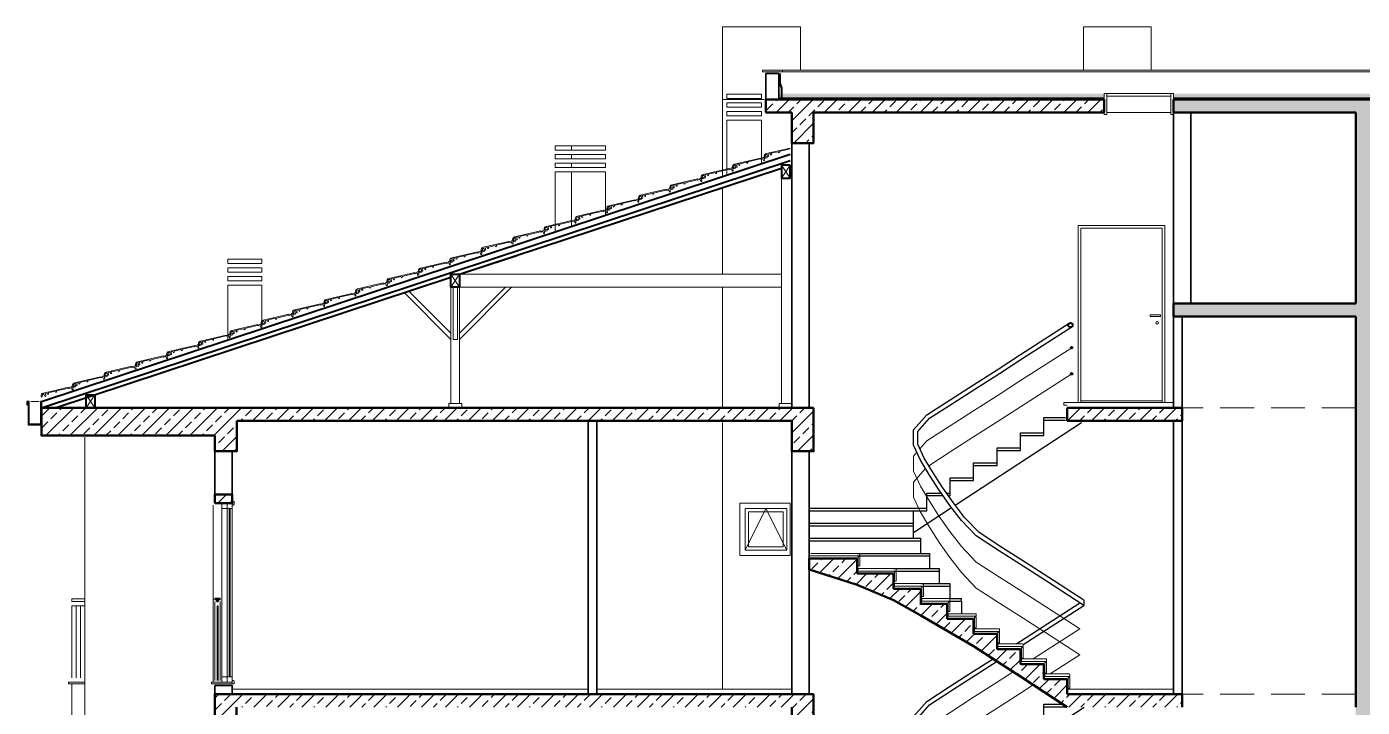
# Model space of a CAD drawing. Header units: millimetres. Extents: x 1852829 to 1882754, y -270850 to -231658.
# Drawn here: x 1858400 to 1858900, y -233106 to -232851 of the extents above; entities that cross this region are included whole.
import ezdxf

# ---------------------------------------------------------------- set-up
doc = ezdxf.new("R2010")
doc.units = ezdxf.units.MM
doc.linetypes.add('izdüşüm ön', pattern=[9.525, 6.35, -3.175])
doc.linetypes.add('su yalıtım', pattern=[30, 12, -18])
for name, color, linetype, lineweight in [('a_ba', 6, 'Continuous', 50), ('a_doğrama', 251, 'Continuous', 20), ('a_duvar', 251, 'Continuous', 35), ('a_görünüş', 32, 'Continuous', 25), ('a_görünüş_ince', 8, 'Continuous', 20), ('a_görünüş_kalın', 20, 'Continuous', 40), ('a_hatch_ba', 252, 'Continuous', 13), ('a_hatch_misc', 251, 'Continuous', 15), ('a_izdüşüm_ön', 6, 'izdüşüm ön', 9), ('a_kaplama', 40, 'Continuous', 15), ('a_not_misc', 144, 'Continuous', 5), ('a_yalıtım_su', 7, 'su yalıtım', 13)]:
    doc.layers.add(name, color=color, linetype=linetype, lineweight=lineweight)
pattern_1 = [(45, (2412.01, 15586.4466), (-4.49012806, 4.49012806), []), (45, (2416.5003, 15586.4466), (-4.49012806, 4.49012806), [3.175, -1.5875])]

# ---------------------------------------------------------------- blocks, each defined once
blk = doc.blocks.new('kesit_2_c_blok')
at = {"layer": 'a_ba'}
for p, q in [((-1390, 0), (-2080, 0)), ((-965, 0), (-1097.5, 0))]:
    blk.add_line(p, q, dxfattribs=at)
for points in [[(-765, -15), (-765, 315)], [(-2055, -15), (-2055, -50), (-2080, -50), (-2080, 0)], [(-1390, 0), (-1390, -50), (-1415, -50), (-1415, -15)], [(-965, -15), (-965, 0)]]:
    blk.add_lwpolyline(points, dxfattribs=at)
blk.add_lwpolyline([(-2080, 220), (-2060, 220), (-2060, 230), (-2080, 230)], close=True, dxfattribs=at)
at = {"layer": 'a_doğrama'}
for points in [[(-2066, 214), (-2072, 214), (-2072, 220), (-2066, 220)], [(-2060, 214), (-2066, 214), (-2066, 220), (-2060, 220)], [(-2059, 218), (-2060, 218), (-2060, 222), (-2058, 222), (-2058, 219)], [(-1475, 160), (-1417, 160), (-1417, 220), (-1475, 220)], [(-1469, 166), (-1421, 166), (-1421, 214), (-1469, 214)], [(-1465, 170), (-1425, 170), (-1425, 210), (-1465, 210)], [(-2066, 14), (-2072, 14), (-2072, 20), (-2066, 20)], [(-2060, 14), (-2066, 14), (-2066, 20), (-2060, 20)], [(-2059, 16), (-2060, 16), (-2060, 12), (-2058, 12), (-2058, 15)]]:
    blk.add_lwpolyline(points, close=True, dxfattribs=at)
for points in [[(-2063.5, 214), (-2063.5, 20)], [(-2062.5, 214), (-2062.5, 20)], [(-2077.5, 102), (-2077.5, 16)], [(-2077.5, 102), (-2076.5, 102)], [(-2076.5, 102), (-2076.5, 16)]]:
    blk.add_lwpolyline(points, dxfattribs=at)
at = {"layer": 'a_duvar'}
blk.add_line((-2060, 10), (-2080, 10), dxfattribs=at)
for points in [[(-1650, 0), (-1650, 315)], [(-1640, 0), (-1640, 315)], [(-975, 0), (-975, 315)], [(-965, 0), (-965, 315)], [(-2080, 230), (-2080, 280)], [(-2060, 230), (-2060, 280)], [(-1415, 0), (-1415, 280)], [(-1395, 0), (-1395, 280)], [(-2080, 10), (-2080, 0)], [(-2060, 10), (-2060, 0)]]:
    blk.add_lwpolyline(points, dxfattribs=at)
at = {"layer": 'a_görünüş_ince'}
for p, q in [((-2230, 110), (-2245, 110)), ((-2230, 107), (-2245, 107)), ((-2230, 12), (-2249, 12)), ((-2230, 14), (-2248.5, 14))]:
    blk.add_line(p, q, dxfattribs=at)
for points in [[(-1495, 6), (-1495, 313)], [(-2230, -50), (-2230, 296)], [(-2082, 218), (-2082, 14)], [(-2072, 214), (-2072, 20)], [(-2066, 214), (-2066, 20)], [(-2060, 214), (-2060, 20)], [(-2245, 107), (-2245, 110)], [(-2245, 19), (-2245, 102)], [(-2245, 102), (-2230, 102)], [(-2240, 19), (-2240, 102)], [(-2235, 19), (-2235, 102)], [(-2080, 16), (-2080, 107)], [(-2074, 16), (-2074, 107)], [(-2248.5, 14), (-2249, 13.5)], [(-2249, 12), (-2249, 13.5)], [(-2245, -32), (-2245, 12)]]:
    blk.add_lwpolyline(points, dxfattribs=at)
at = {"layer": 'a_görünüş_kalın'}
for p, q in [((-2074, 110), (-2080, 110)), ((-2077.5, 109), (-2080, 109)), ((-2074, 109), (-2076.5, 109))]:
    blk.add_line(p, q, dxfattribs=at)
for points in [[(-2080, 109), (-2080, 110)], [(-2076.5, 107), (-2077.5, 107), (-2077.5, 109)], [(-2076.5, 107), (-2076.5, 109)], [(-2074, 109), (-2074, 110)]]:
    blk.add_lwpolyline(points, dxfattribs=at)
at = {"layer": 'a_kaplama'}
for p, q in [((-2060, 12), (-2084, 12)), ((-2060, 14), (-2083.5, 14))]:
    blk.add_line(p, q, dxfattribs=at)
for points in [[(-2083.5, 14), (-2084, 13.5)], [(-2084, 12), (-2084, 13.5)], [(-2060, 12), (-2060, 14)]]:
    blk.add_lwpolyline(points, dxfattribs=at)
at = {"layer": 'a_not_misc'}
blk.add_lwpolyline([(-1421, 166), (-1445, 214), (-1469, 166)], dxfattribs=at)

msp = doc.modelspace()

# ---------------------------------------------------------------- hatches: boundary and pattern name
at = {"layer": 'a_hatch_ba'}
h = msp.add_hatch(dxfattribs=at)
h.set_pattern_fill('ANSI33', color=256)
h.set_pattern_definition(pattern_1)
h.paths.add_polyline_path([(1859146.21, -233358.16), (1859146.21, -233315.91), (1858905.71, -233315.91), (1858905.71, -233213.53), (1859138.09, -233213.53), (1859138.09, -233224.91), (1859146.21, -233224.91), (1859146.21, -233208.66), (1858905.71, -233208.66), (1858905.71, -233106.28), (1859138.09, -233106.28), (1859138.09, -233117.66), (1859146.21, -233117.66), (1859146.21, -233101.41), (1858905.71, -233101.41), (1858905.71, -232999.03), (1859138.09, -232999.03), (1859138.09, -233010.41), (1859146.21, -233010.41), (1859146.21, -233004.56), (1859211.21, -233004.56), (1859211.21, -232994.16), (1859146.21, -232994.16), (1858905.71, -232994.16), (1858905.71, -232883.66), (1858915.46, -232883.66), (1858915.46, -232878.78), (1858829.34, -232878.78), (1858829.34, -232883.66), (1858897.59, -232883.66), (1858897.59, -232955.16), (1858829.34, -232955.16), (1858829.34, -232960.03), (1858897.59, -232960.03), (1858897.59, -232999.03), (1858897.59, -233106.28), (1858897.59, -233213.53), (1858897.59, -233315.91), (1858897.59, -233364.66), (1858832.59, -233364.66), (1858832.59, -233315.91), (1858826.09, -233315.91), (1858789.52, -233315.91), (1858789.52, -233310.26), (1858780.75, -233310.26), (1858780.75, -233304.62), (1858771.97, -233304.62), (1858771.97, -233298.98), (1858763.2, -233298.98), (1858763.2, -233293.33), (1858754.42, -233293.33), (1858754.42, -233287.69), (1858744.57, -233287.69), (1858744.57, -233282.04), (1858734.63, -233282.04), (1858734.63, -233276.4), (1858724.45, -233276.4), (1858724.45, -233270.75), (1858710.82, -233270.75), (1858710.82, -233265.11), (1858692.84, -233265.11), (1858692.84, -233269.21), (1858710.82, -233274.94), (1858724.45, -233280.67), (1858734.63, -233286.4), (1858744.57, -233292.13), (1858754.42, -233297.86), (1858763.2, -233303.59), (1858771.97, -233309.32), (1858789.52, -233320.78), (1858826.09, -233320.78), (1858826.09, -233341.91), (1858694.46, -233341.91), (1858694.46, -233315.91), (1858470.21, -233315.91), (1858470.21, -233358.16), (1858822.84, -233358.16), (1858822.84, -233374.41), (1858908.96, -233374.41), (1858908.96, -233358.16)])
h.paths.add_polyline_path([(1858905.71, -233341.91), (1858905.71, -233320.78), (1859138.09, -233320.78), (1859138.09, -233341.91)], flags=16)
h.paths.add_polyline_path([(1858686.34, -233341.91), (1858478.34, -233341.91), (1858478.34, -233320.78), (1858686.34, -233320.78)], flags=16)
h = msp.add_hatch(dxfattribs=at)
h.set_pattern_fill('ANSI33', color=256)
h.set_pattern_definition(pattern_1)
h.paths.add_polyline_path([(1858694.46, -232883.66), (1858803.34, -232883.66), (1858803.34, -232878.78), (1858676.59, -232878.78), (1858676.59, -232883.66), (1858686.34, -232883.66), (1858686.34, -232895.03), (1858694.46, -232895.03)])
h = msp.add_hatch(dxfattribs=at)
h.set_pattern_fill('ANSI33', color=256)
h.set_pattern_definition(pattern_1)
h.paths.add_polyline_path([(1858405.21, -232994.16), (1858405.21, -233004.56), (1858470.21, -233004.56), (1858470.21, -233010.41), (1858478.34, -233010.41), (1858478.34, -232999.03), (1858686.34, -232999.03), (1858686.34, -233010.41), (1858694.46, -233010.41), (1858694.46, -232994.16), (1858470.21, -232994.16)])
h = msp.add_hatch(dxfattribs=at)
h.set_pattern_fill('ANSI33', color=256)
h.set_pattern_definition(pattern_1)
h.paths.add_polyline_path([(1858789.52, -232994.16), (1858789.52, -232999.03), (1858832.59, -232999.03), (1858832.59, -232994.16)])
h = msp.add_hatch(dxfattribs=at)
h.set_pattern_fill('ANSI33', color=256)
h.set_pattern_definition(pattern_1)
h.paths.add_polyline_path([(1858476.71, -233026.66), (1858470.21, -233026.66), (1858470.21, -233029.91), (1858476.71, -233029.91)])
h = msp.add_hatch(dxfattribs=at)
h.set_pattern_fill('ANSI33', color=256)
h.set_pattern_definition(pattern_1)
h.paths.add_polyline_path([(1858710.82, -233060.44), (1858724.45, -233066.17), (1858734.63, -233071.9), (1858744.57, -233077.63), (1858754.42, -233083.36), (1858763.2, -233089.09), (1858771.97, -233094.82), (1858789.52, -233106.28), (1858832.59, -233106.28), (1858832.59, -233101.41), (1858789.52, -233101.41), (1858789.52, -233095.76), (1858780.75, -233095.76), (1858780.75, -233090.12), (1858771.97, -233090.12), (1858771.97, -233084.47), (1858763.2, -233084.47), (1858763.2, -233078.83), (1858754.42, -233078.83), (1858754.42, -233073.19), (1858744.57, -233073.19), (1858744.57, -233067.54), (1858734.63, -233067.54), (1858734.63, -233061.9), (1858724.45, -233061.9), (1858724.45, -233056.25), (1858710.82, -233056.25), (1858710.82, -233050.61), (1858692.84, -233050.61), (1858692.84, -233054.71)])
h = msp.add_hatch(dxfattribs=at)
h.set_pattern_fill('ANSI33', color=256)
h.set_pattern_definition(pattern_1)
h.paths.add_polyline_path([(1858686.34, -233106.28), (1858686.34, -233117.66), (1858694.46, -233117.66), (1858694.46, -233101.41), (1858470.21, -233101.41), (1858470.21, -233117.66), (1858478.34, -233117.66), (1858478.34, -233106.28)])
at = {"layer": 'a_hatch_misc'}
h = msp.add_hatch(dxfattribs=at)
h.set_pattern_fill('HEX', color=256, scale=0.065)
h.set_pattern_definition([(0, (-2131995.11122, -4565585.58394), (0, 0.357452547872), [0.206375324685, -0.41275064937]), (120, (-2131995.11122, -4565585.58394), (-0.309562987105, -0.178726273936), [0.206375324685, -0.41275064937]), (60, (-2131994.90485, -4565585.58394), (-0.309562987105, 0.178726273936), [0.206375324685, -0.41275064937])])
h.paths.add_polyline_path([(1858829.34, -232876.51), (1858829.34, -232878.15), (1858910.75, -232878.15), (1858910.75, -232876.51)])
h.paths.add_polyline_path([(1858803.34, -232878.15), (1858803.34, -232876.51), (1858681.46, -232876.51), (1858681.46, -232878.15)])

# ---------------------------------------------------------------- linework, layer by layer
at = {"layer": 'a_ba'}
for p, q in [((1858803.34, -232878.78), (1858803.34, -232883.66)), ((1858829.34, -232878.78), (1858829.34, -232883.66)), ((1858897.59, -232955.16), (1858829.34, -232955.16)), ((1858897.59, -232960.03), (1858829.34, -232960.03)), ((1858405.21, -233000.66), (1858405.21, -232994.16)), ((1858710.82, -233050.61), (1858692.84, -233050.61)), ((1858710.82, -233056.25), (1858710.82, -233050.61)), ((1858724.45, -233056.25), (1858710.82, -233056.25)), ((1858724.45, -233061.9), (1858724.45, -233056.25)), ((1858734.63, -233061.9), (1858724.45, -233061.9)), ((1858734.63, -233067.54), (1858734.63, -233061.9)), ((1858744.57, -233067.54), (1858734.63, -233067.54)), ((1858744.57, -233073.19), (1858744.57, -233067.54)), ((1858754.42, -233073.19), (1858744.57, -233073.19)), ((1858754.42, -233078.83), (1858754.42, -233073.19)), ((1858763.2, -233078.83), (1858754.42, -233078.83)), ((1858763.2, -233084.47), (1858763.2, -233078.83)), ((1858771.97, -233084.47), (1858763.2, -233084.47)), ((1858771.97, -233090.12), (1858771.97, -233084.47)), ((1858780.75, -233090.12), (1858771.97, -233090.12)), ((1858780.75, -233095.76), (1858780.75, -233090.12)), ((1858789.52, -233095.76), (1858780.75, -233095.76)), ((1858789.52, -233101.41), (1858789.52, -233095.76))]:
    msp.add_line(p, q, dxfattribs=at)
for points in [[(1858803.34, -232878.78), (1858676.59, -232878.78)], [(1858676.59, -232883.66), (1858676.59, -232878.78)], [(1858915.46, -232878.78), (1858829.34, -232878.78)], [(1858676.59, -232883.66), (1858686.34, -232883.66)], [(1858694.46, -232883.66), (1858694.46, -232895.03), (1858686.34, -232895.03), (1858686.34, -232883.66)], [(1858803.34, -232883.66), (1858694.46, -232883.66)], [(1858897.59, -232883.66), (1858829.34, -232883.66)], [(1858897.59, -232955.16), (1858897.59, -232883.66)], [(1858829.34, -232960.03), (1858829.34, -232955.16)], [(1858897.59, -232999.03), (1858897.59, -232960.03)], [(1858470.21, -232994.16), (1858405.21, -232994.16), (1858405.21, -233004.56), (1858470.21, -233004.56)], [(1858470.21, -232994.16), (1858694.46, -232994.16)], [(1858694.46, -232994.16), (1858694.46, -233010.41), (1858686.34, -233010.41), (1858686.34, -232999.03)], [(1858789.52, -232994.16), (1858832.59, -232994.16)], [(1858789.52, -232994.16), (1858789.52, -232999.03)], [(1858832.59, -232999.03), (1858832.59, -232994.16)], [(1858478.34, -232999.03), (1858478.34, -233010.41), (1858470.21, -233010.41), (1858470.21, -233004.56)], [(1858478.34, -232999.03), (1858686.34, -232999.03)], [(1858789.52, -232999.03), (1858832.59, -232999.03)], [(1858692.84, -233050.61), (1858692.84, -233054.71)], [(1858789.52, -233106.28), (1858771.97, -233094.82), (1858763.2, -233089.09), (1858754.42, -233083.36), (1858744.57, -233077.63), (1858734.63, -233071.9), (1858724.45, -233066.17), (1858710.82, -233060.44), (1858692.84, -233054.71)]]:
    msp.add_lwpolyline(points, dxfattribs=at)
at = {"layer": 'a_doğrama'}
for p, q in [((1858826.09, -232925.91), (1858793.59, -232925.91)), ((1858793.59, -232925.91), (1858793.59, -232992.21)), ((1858825.11, -232926.88), (1858794.56, -232926.88)), ((1858794.56, -232926.88), (1858794.56, -232992.21)), ((1858825.11, -232992.21), (1858825.11, -232926.88)), ((1858826.09, -232992.21), (1858826.09, -232925.91)), ((1858824.46, -232959.38), (1858820.56, -232959.38)), ((1858820.56, -232959.38), (1858820.56, -232960.03)), ((1858820.56, -232960.03), (1858824.46, -232960.03)), ((1858824.46, -232960.03), (1858824.46, -232959.38)), ((1858794.56, -232991.56), (1858825.11, -232991.56))]:
    msp.add_line(p, q, dxfattribs=at)
for points in [[(1858803.34, -232876.51), (1858804.31, -232876.51), (1858804.31, -232884.31), (1858803.34, -232884.31)], [(1858828.36, -232876.51), (1858829.34, -232876.51), (1858829.34, -232884.31), (1858828.36, -232884.31)]]:
    msp.add_lwpolyline(points, close=True, dxfattribs=at)
for points in [[(1858828.36, -232876.51), (1858804.31, -232876.51)], [(1858828.36, -232877.48), (1858804.31, -232877.48)]]:
    msp.add_lwpolyline(points, dxfattribs=at)
msp.add_circle((1858823.19, -232962.31, 2591.37), 0.488, dxfattribs=at)
at = {"layer": 'a_duvar'}
for points in [[(1858681.46, -232878.78), (1858681.46, -232869.03), (1858676.59, -232869.03), (1858676.59, -232878.78)], [(1858829.34, -232955.16), (1858829.34, -232883.66)], [(1858835.84, -232955.16), (1858835.84, -232883.66)], [(1858686.34, -232994.16), (1858686.34, -232895.03)], [(1858692.84, -232994.16), (1858692.84, -232895.03)]]:
    msp.add_lwpolyline(points, dxfattribs=at)
msp.add_lwpolyline([(1858832.59, -232994.16), (1858832.59, -232960.03), (1858829.34, -232960.03), (1858829.34, -232994.16)], close=True, dxfattribs=at)
at = {"layer": 'a_görünüş'}
for p, q in [((1858780.75, -233004.47), (1858780.75, -232997.85)), ((1858780.75, -232997.85), (1858788.87, -232997.85)), ((1858780.75, -232998.83), (1858788.87, -232998.83)), ((1858771.97, -233010.12), (1858771.97, -233003.5)), ((1858771.97, -233003.5), (1858780.75, -233003.5)), ((1858771.97, -233004.47), (1858780.75, -233004.47)), ((1858763.2, -233015.76), (1858763.2, -233009.14)), ((1858763.2, -233009.14), (1858771.97, -233009.14)), ((1858763.2, -233010.12), (1858771.97, -233010.12)), ((1858754.42, -233021.41), (1858754.42, -233014.79)), ((1858754.42, -233014.79), (1858763.2, -233014.79)), ((1858754.42, -233015.76), (1858763.2, -233015.76)), ((1858745.65, -233027.05), (1858745.65, -233020.43)), ((1858745.65, -233020.43), (1858754.42, -233020.43)), ((1858745.65, -233021.41), (1858754.42, -233021.41)), ((1858736.87, -233032.7), (1858736.87, -233026.08)), ((1858736.87, -233026.08), (1858742.24, -233026.08)), ((1858736.87, -233027.05), (1858742.93, -233027.05)), ((1858744.24, -233026.08), (1858745.65, -233026.08)), ((1858744.93, -233027.05), (1858745.65, -233027.05)), ((1858731.84, -233043.01), (1858731.84, -233032.7)), ((1858734.46, -233043.01), (1858734.46, -233048.66)), ((1858780.75, -233111.72), (1858780.75, -233105.1)), ((1858780.75, -233105.1), (1858787.85, -233105.1)), ((1858780.75, -233106.08), (1858789.34, -233106.08))]:
    msp.add_line(p, q, dxfattribs=at)
for points in [[(1858795.77, -233068.12), (1858781.72, -233059.08), (1858772.95, -233053.44), (1858764.17, -233047.79), (1858755.4, -233042.15), (1858749.82, -233036.34), (1858745.51, -233030.7), (1858741.52, -233025.05), (1858737.94, -233019.41), (1858734.46, -233013.76), (1858731.84, -233008.12), (1858731.84, -233002.47), (1858736.87, -232996.83), (1858745.65, -232991.18), (1858754.42, -232985.54), (1858763.2, -232979.89), (1858771.97, -232974.25), (1858790.27, -232962.48)], [(1858795.77, -233066.19), (1858782.6, -233057.72), (1858773.83, -233052.07), (1858765.05, -233046.43), (1858756.44, -233040.88), (1858751.05, -233035.28), (1858746.82, -233029.73), (1858742.87, -233024.15), (1858739.32, -233018.54), (1858735.89, -233012.99), (1858733.46, -233007.76), (1858733.46, -233003.09), (1858737.94, -232998.07), (1858746.53, -232992.55), (1858755.3, -232986.9), (1858764.08, -232981.26), (1858772.85, -232975.62), (1858791.15, -232963.85)], [(1858400.66, -232991.76), (1858399.69, -232991.76)], [(1858399.69, -232991.76), (1858399.69, -232993.06), (1858400.01, -232993.06), (1858400.01, -232992.09), (1858400.34, -232992.09)], [(1858405.21, -232991.76), (1858405.21, -233000.66), (1858400.34, -233000.66), (1858400.34, -232992.09)], [(1858404.89, -232991.76), (1858404.89, -233000.33), (1858400.66, -233000.33), (1858400.66, -232991.76)], [(1858405.21, -232991.76), (1858404.89, -232991.76)], [(1858747.48, -233030.59), (1858794.81, -232999.68)], [(1858692.84, -233031.72), (1858736.87, -233031.72)], [(1858731.84, -233040.81), (1858746.11, -233031.49)], [(1858692.84, -233032.7), (1858736.87, -233032.7)], [(1858692.84, -233037.37), (1858731.84, -233037.37)], [(1858692.84, -233038.34), (1858731.84, -233038.34)], [(1858692.84, -233043.01), (1858734.46, -233043.01)], [(1858692.84, -233043.99), (1858734.46, -233043.99)], [(1858710.82, -233048.66), (1858734.46, -233048.66)], [(1858710.82, -233049.63), (1858734.46, -233049.63)], [(1858734.46, -233048.66), (1858737.94, -233048.66)], [(1858734.46, -233049.63), (1858737.94, -233049.63)], [(1858737.94, -233048.66), (1858737.94, -233054.3)], [(1858724.45, -233054.3), (1858741.52, -233054.3)], [(1858724.45, -233055.28), (1858741.52, -233055.28)], [(1858741.52, -233054.3), (1858741.52, -233059.95)], [(1858734.63, -233059.95), (1858745.51, -233059.95)], [(1858734.63, -233060.92), (1858745.51, -233060.92)], [(1858745.51, -233059.95), (1858745.51, -233065.59)], [(1858745.38, -233065.59), (1858749.82, -233065.59)], [(1858745.54, -233066.57), (1858749.82, -233066.57)], [(1858749.82, -233066.57), (1858749.82, -233065.59)], [(1858749.82, -233066.57), (1858749.82, -233071.24)], [(1858770.38, -233082.52), (1858771.97, -233081.5), (1858794.27, -233067.15)], [(1858795.77, -233066.19), (1858795.77, -233068.12)], [(1858772.95, -233082.8), (1858795.77, -233068.12)], [(1858795.77, -233175.37), (1858781.72, -233166.33), (1858772.95, -233160.69), (1858764.17, -233155.04), (1858755.4, -233149.4), (1858749.82, -233143.59), (1858745.51, -233137.95), (1858741.52, -233132.3), (1858737.94, -233126.66), (1858734.46, -233121.01), (1858731.84, -233115.37), (1858731.84, -233109.72), (1858736.87, -233104.08), (1858745.65, -233098.43), (1858754.42, -233092.79), (1858761.69, -233088.11)], [(1858795.77, -233173.44), (1858782.6, -233164.97), (1858773.83, -233159.32), (1858765.05, -233153.68), (1858756.44, -233148.13), (1858751.05, -233142.53), (1858746.82, -233136.98), (1858742.87, -233131.4), (1858739.32, -233125.79), (1858735.89, -233120.24), (1858733.46, -233115.01), (1858733.46, -233110.34), (1858737.94, -233105.32), (1858746.53, -233099.8), (1858755.3, -233094.15), (1858763.18, -233089.08)], [(1858731.84, -233148.06), (1858795.81, -233106.28)]]:
    msp.add_lwpolyline(points, dxfattribs=at)
at = {"layer": 'a_görünüş_ince'}
for p, q in [((1858689.59, -232851.48), (1858689.59, -232867.73)), ((1858795.54, -232851.48), (1858795.54, -232867.73)), ((1858820.89, -232851.48), (1858820.89, -232867.73)), ((1858661.96, -232886.5), (1858661.96, -232907.04)), ((1858674.96, -232886.5), (1858674.96, -232902.75)), ((1858597.61, -232905.8), (1858597.61, -232928.27)), ((1858603.79, -232905.8), (1858603.79, -232926.23)), ((1858616.46, -232905.8), (1858616.46, -232922.05)), ((1858475.09, -232948.27), (1858475.09, -232968.7)), ((1858487.76, -232948.27), (1858487.76, -232964.52))]:
    msp.add_line(p, q, dxfattribs=at)
at = {"layer": 'a_görünüş_ince', "lineweight": 20}
for p, q in [((1858682.44, -232908.19), (1858685.69, -232903.31)), ((1858685.69, -232908.19), (1858682.44, -232903.31)), ((1858558.6, -232949.05), (1858561.85, -232944.18)), ((1858561.85, -232949.05), (1858558.6, -232944.18)), ((1858558.6, -232949.05), (1858561.85, -232944.18)), ((1858561.85, -232949.05), (1858558.6, -232944.18)), ((1858558.6, -232968.55), (1858541.08, -232951.03)), ((1858542.81, -232950.46), (1858558.6, -232966.25)), ((1858558.6, -232986.51), (1858558.6, -232949.05)), ((1858559.42, -232949.05), (1858559.42, -232968.55)), ((1858561.04, -232968.55), (1858561.04, -232949.05)), ((1858561.85, -232986.51), (1858561.85, -232949.05)), ((1858579.05, -232949.05), (1858561.85, -232966.25)), ((1858561.85, -232968.55), (1858581.35, -232949.05)), ((1858559.42, -232968.55), (1858561.04, -232968.55)), ((1858421.92, -232994.16), (1858425.17, -232989.28)), ((1858425.17, -232994.16), (1858421.92, -232989.28)), ((1858557.79, -232992.53), (1858562.67, -232992.53)), ((1858557.79, -232992.53), (1858557.79, -232994.16)), ((1858557.79, -232992.53), (1858562.67, -232992.53)), ((1858557.79, -232992.53), (1858557.79, -232994.16)), ((1858562.67, -232992.53), (1858562.67, -232994.16)), ((1858562.67, -232992.53), (1858562.67, -232994.16)), ((1858686.34, -232992.53), (1858681.62, -232992.53)), ((1858681.62, -232992.53), (1858681.62, -232994.16)), ((1858562.67, -232994.16), (1858557.95, -232994.16)), ((1858562.67, -232994.16), (1858557.95, -232994.16)), ((1858681.62, -232994.16), (1858686.34, -232994.16))]:
    msp.add_line(p, q, dxfattribs=at)
at = {"layer": 'a_görünüş_ince'}
for points in [[(1858660.34, -232907.57), (1858660.34, -232851.48), (1858689.59, -232851.48)], [(1858820.89, -232851.48), (1858795.54, -232851.48)], [(1858682.76, -232867.73), (1858909.28, -232867.73)], [(1858682.76, -232868.38), (1858909.28, -232868.38)], [(1858660.34, -232905.11), (1858660.34, -232878.78), (1858675.94, -232878.78)], [(1858674.96, -232886.5), (1858661.96, -232886.5)], [(1858804.31, -232883.66), (1858828.36, -232883.66)], [(1858603.47, -232897.68), (1858597.61, -232897.68), (1858597.61, -232896.05), (1858603.47, -232896.05), (1858603.47, -232896.07)], [(1858603.47, -232900.93), (1858597.61, -232900.93), (1858597.61, -232899.3), (1858603.47, -232899.3)], [(1858603.47, -232904.18), (1858597.61, -232904.18), (1858597.61, -232902.55), (1858603.47, -232902.55)], [(1858603.47, -232905.8), (1858597.61, -232905.8)], [(1858616.46, -232905.8), (1858603.79, -232905.8)], [(1858660.34, -232944.18), (1858660.34, -232911.68)], [(1858487.76, -232948.27), (1858475.09, -232948.27)], [(1858660.34, -232994.16), (1858660.34, -232949.05)], [(1858734.27, -233009.5), (1858736.87, -233006.58), (1858745.65, -233000.93), (1858754.42, -232995.29), (1858763.2, -232989.64), (1858771.97, -232984), (1858791.15, -232971.66)], [(1858737.64, -233015.83), (1858745.65, -233010.68), (1858754.42, -233005.04), (1858763.2, -232999.39), (1858771.97, -232993.75), (1858791.15, -232981.41)], [(1858401.22, -232991.76), (1858404.37, -232991.76)], [(1858776.76, -233088.17), (1858794.27, -233076.9), (1858781.72, -233068.83), (1858772.95, -233063.19), (1858764.17, -233057.54), (1858755.4, -233051.9), (1858749.82, -233046.09), (1858745.51, -233040.45), (1858741.52, -233034.8), (1858737.94, -233029.16), (1858734.46, -233023.51), (1858731.84, -233017.87), (1858731.84, -233012.22), (1858733.09, -233010.82)], [(1858783.14, -233093.81), (1858794.27, -233086.65), (1858781.72, -233078.58), (1858772.95, -233072.94), (1858764.17, -233067.29), (1858755.4, -233061.65), (1858749.82, -233055.84), (1858745.51, -233050.2), (1858741.52, -233044.55), (1858737.94, -233038.91), (1858734.46, -233033.26), (1858731.84, -233027.62), (1858731.84, -233021.97), (1858736.38, -233016.88)], [(1858734.27, -233116.75), (1858736.87, -233113.83), (1858745.65, -233108.18), (1858754.42, -233102.54), (1858763.2, -233096.89), (1858769.22, -233093.02)], [(1858737.64, -233123.08), (1858745.65, -233117.93), (1858754.42, -233112.29), (1858763.2, -233106.64), (1858771.97, -233101), (1858776.74, -233097.93)]]:
    msp.add_lwpolyline(points, dxfattribs=at)
for points in [[(1858661.96, -232876.75), (1858674.96, -232876.75), (1858674.96, -232878.37), (1858661.96, -232878.37)], [(1858661.96, -232880), (1858674.96, -232880), (1858674.96, -232881.62), (1858661.96, -232881.62)], [(1858661.96, -232883.25), (1858674.96, -232883.25), (1858674.96, -232884.87), (1858661.96, -232884.87)], [(1858603.79, -232896.05), (1858616.46, -232896.05), (1858616.46, -232897.68), (1858603.79, -232897.68)], [(1858603.79, -232899.3), (1858616.46, -232899.3), (1858616.46, -232900.93), (1858603.79, -232900.93)], [(1858603.79, -232902.55), (1858616.46, -232902.55), (1858616.46, -232904.18), (1858603.79, -232904.18)], [(1858475.09, -232938.52), (1858487.76, -232938.52), (1858487.76, -232940.15), (1858475.09, -232940.15)], [(1858475.09, -232941.77), (1858487.76, -232941.77), (1858487.76, -232943.4), (1858475.09, -232943.4)], [(1858475.09, -232945.02), (1858487.76, -232945.02), (1858487.76, -232946.65), (1858475.09, -232946.65)]]:
    msp.add_lwpolyline(points, close=True, dxfattribs=at)
at = {"layer": 'a_görünüş_ince', "flags": 128}
for points in [[(1858685.69, -232896.89), (1858676.65, -232898.99, 0.414214), (1858675.92, -232900.16), (1858676, -232900.48), (1858676.31, -232900.4), (1858676.28, -232900.25, -0.414214), (1858676.89, -232899.27), (1858676.95, -232899.26), (1858677.26, -232900.18), (1858677.58, -232900.11), (1858677.46, -232899.14), (1858678.15, -232898.98), (1858678.34, -232899.52), (1858678.66, -232899.44), (1858678.34, -232899.52)], [(1858666.88, -232903.34), (1858666.81, -232902.77), (1858669.39, -232902.18), (1858669.55, -232902.6), (1858669.86, -232902.52), (1858669.82, -232902.08), (1858674.45, -232901), (1858674.65, -232901.12), (1858675.5, -232900.93), (1858675.78, -232901.69), (1858676.1, -232901.62), (1858676.01, -232900.81), (1858677.02, -232900.57), (1858676.91, -232900.1), (1858676.44, -232900.21), (1858676.47, -232900.37), (1858675.84, -232900.51), (1858675.8, -232900.35), (1858675.49, -232900.43), (1858675.52, -232900.59), (1858674.57, -232900.81), (1858674.54, -232900.65), (1858664.88, -232902.89, 0.414214), (1858664.15, -232904.06), (1858664.22, -232904.38), (1858664.54, -232904.3), (1858664.5, -232904.14, -0.414214), (1858665.11, -232903.17), (1858665.17, -232903.15), (1858665.49, -232904.08), (1858665.81, -232904.01), (1858665.69, -232903.04), (1858666.38, -232902.87), (1858666.57, -232903.41), (1858666.88, -232903.34), (1858666.57, -232903.41)], [(1858655.11, -232907.24), (1858655.04, -232906.67), (1858657.61, -232906.07), (1858657.77, -232906.49), (1858658.09, -232906.42), (1858658.05, -232905.97), (1858662.68, -232904.9), (1858662.87, -232905.02), (1858663.72, -232904.82), (1858664.01, -232905.59), (1858664.32, -232905.52), (1858664.24, -232904.71), (1858665.25, -232904.47), (1858665.14, -232904), (1858664.66, -232904.11), (1858664.7, -232904.26), (1858664.07, -232904.41), (1858664.03, -232904.25), (1858663.71, -232904.33), (1858663.75, -232904.48), (1858662.8, -232904.71), (1858662.76, -232904.55), (1858653.11, -232906.79, 0.414214), (1858652.38, -232907.96), (1858652.45, -232908.27), (1858652.77, -232908.2), (1858652.73, -232908.04, -0.414214), (1858653.34, -232907.07), (1858653.4, -232907.05), (1858653.72, -232907.98), (1858654.03, -232907.91), (1858653.91, -232906.93), (1858654.61, -232906.77), (1858654.79, -232907.31), (1858655.11, -232907.24), (1858654.79, -232907.31)], [(1858631.56, -232915.04), (1858631.49, -232914.47), (1858634.07, -232913.87), (1858634.23, -232914.29), (1858634.54, -232914.22), (1858634.5, -232913.77), (1858639.13, -232912.7), (1858639.33, -232912.82), (1858640.18, -232912.62), (1858640.46, -232913.39), (1858640.78, -232913.32), (1858640.69, -232912.5), (1858641.7, -232912.27), (1858641.59, -232911.79), (1858641.12, -232911.9), (1858641.15, -232912.06), (1858640.52, -232912.21), (1858640.48, -232912.05), (1858640.17, -232912.12), (1858640.2, -232912.28), (1858639.25, -232912.5), (1858639.22, -232912.34), (1858629.56, -232914.58, 0.414214), (1858628.83, -232915.75), (1858628.9, -232916.07), (1858629.22, -232916), (1858629.18, -232915.84, -0.414214), (1858629.79, -232914.86), (1858629.85, -232914.85), (1858630.17, -232915.78), (1858630.49, -232915.7), (1858630.37, -232914.73), (1858631.06, -232914.57), (1858631.25, -232915.11), (1858631.56, -232915.04), (1858631.25, -232915.11)], [(1858643.34, -232911.14), (1858643.27, -232910.57), (1858645.84, -232909.97), (1858646, -232910.39), (1858646.32, -232910.32), (1858646.27, -232909.87), (1858650.9, -232908.8), (1858651.1, -232908.92), (1858651.95, -232908.72), (1858652.23, -232909.49), (1858652.55, -232909.42), (1858652.46, -232908.6), (1858653.47, -232908.37), (1858653.36, -232907.89), (1858652.89, -232908), (1858652.93, -232908.16), (1858652.29, -232908.31), (1858652.26, -232908.15), (1858651.94, -232908.22), (1858651.98, -232908.38), (1858651.03, -232908.6), (1858650.99, -232908.45), (1858641.33, -232910.69, 0.414214), (1858640.6, -232911.86), (1858640.68, -232912.17), (1858640.99, -232912.1), (1858640.96, -232911.94, -0.414214), (1858641.57, -232910.96), (1858641.63, -232910.95), (1858641.94, -232911.88), (1858642.26, -232911.8), (1858642.14, -232910.83), (1858642.83, -232910.67), (1858643.02, -232911.21), (1858643.34, -232911.14), (1858643.02, -232911.21)], [(1858619.79, -232918.93), (1858619.72, -232918.37), (1858622.29, -232917.77), (1858622.45, -232918.19), (1858622.77, -232918.12), (1858622.73, -232917.67), (1858627.36, -232916.6), (1858627.55, -232916.72), (1858628.4, -232916.52), (1858628.69, -232917.29), (1858629, -232917.21), (1858628.92, -232916.4), (1858629.93, -232916.17), (1858629.82, -232915.69), (1858629.34, -232915.8), (1858629.38, -232915.96), (1858628.75, -232916.11), (1858628.71, -232915.95), (1858628.39, -232916.02), (1858628.43, -232916.18), (1858627.48, -232916.4), (1858627.44, -232916.24), (1858617.79, -232918.48, 0.414214), (1858617.06, -232919.65), (1858617.13, -232919.97), (1858617.45, -232919.89), (1858617.41, -232919.74, -0.414214), (1858618.02, -232918.76), (1858618.08, -232918.75), (1858618.4, -232919.67), (1858618.71, -232919.6), (1858618.59, -232918.63), (1858619.29, -232918.47), (1858619.47, -232919.01), (1858619.79, -232918.93), (1858619.47, -232919.01)], [(1858608.02, -232922.83), (1858607.95, -232922.27), (1858610.52, -232921.67), (1858610.68, -232922.09), (1858611, -232922.01), (1858610.95, -232921.57), (1858615.58, -232920.49), (1858615.78, -232920.61), (1858616.63, -232920.42), (1858616.91, -232921.19), (1858617.23, -232921.11), (1858617.14, -232920.3), (1858618.15, -232920.06), (1858618.04, -232919.59), (1858617.57, -232919.7), (1858617.61, -232919.86), (1858616.97, -232920), (1858616.94, -232919.85), (1858616.62, -232919.92), (1858616.66, -232920.08), (1858615.71, -232920.3), (1858615.67, -232920.14), (1858606.01, -232922.38, 0.414214), (1858605.28, -232923.55), (1858605.36, -232923.87), (1858605.67, -232923.79), (1858605.64, -232923.64, -0.414214), (1858606.25, -232922.66), (1858606.31, -232922.65), (1858606.62, -232923.57), (1858606.94, -232923.5), (1858606.82, -232922.53), (1858607.51, -232922.37), (1858607.7, -232922.91), (1858608.02, -232922.83), (1858607.7, -232922.91)], [(1858584.47, -232930.63), (1858584.4, -232930.06), (1858586.97, -232929.46), (1858587.13, -232929.88), (1858587.45, -232929.81), (1858587.41, -232929.36), (1858592.04, -232928.29), (1858592.23, -232928.41), (1858593.08, -232928.21), (1858593.37, -232928.98), (1858593.68, -232928.91), (1858593.6, -232928.1), (1858594.61, -232927.86), (1858594.5, -232927.39), (1858594.02, -232927.5), (1858594.06, -232927.65), (1858593.43, -232927.8), (1858593.39, -232927.64), (1858593.07, -232927.72), (1858593.11, -232927.87), (1858592.16, -232928.1), (1858592.12, -232927.94), (1858582.47, -232930.18, 0.414214), (1858581.74, -232931.35), (1858581.81, -232931.66), (1858582.13, -232931.59), (1858582.09, -232931.43, -0.414214), (1858582.7, -232930.46), (1858582.76, -232930.44), (1858583.08, -232931.37), (1858583.39, -232931.3), (1858583.27, -232930.32), (1858583.97, -232930.16), (1858584.15, -232930.7), (1858584.47, -232930.63), (1858584.15, -232930.7)], [(1858596.24, -232926.73), (1858596.17, -232926.16), (1858598.75, -232925.57), (1858598.91, -232925.99), (1858599.22, -232925.91), (1858599.18, -232925.47), (1858603.81, -232924.39), (1858604.01, -232924.51), (1858604.86, -232924.32), (1858605.14, -232925.08), (1858605.46, -232925.01), (1858605.37, -232924.2), (1858606.38, -232923.96), (1858606.27, -232923.49), (1858605.8, -232923.6), (1858605.83, -232923.76), (1858605.2, -232923.9), (1858605.16, -232923.74), (1858604.85, -232923.82), (1858604.88, -232923.98), (1858603.93, -232924.2), (1858603.9, -232924.04), (1858594.24, -232926.28, 0.414214), (1858593.51, -232927.45), (1858593.58, -232927.77), (1858593.9, -232927.69), (1858593.86, -232927.53, -0.414214), (1858594.47, -232926.56), (1858594.53, -232926.54), (1858594.85, -232927.47), (1858595.17, -232927.4), (1858595.05, -232926.43), (1858595.74, -232926.26), (1858595.93, -232926.8), (1858596.24, -232926.73), (1858595.93, -232926.8)], [(1858572.7, -232934.53), (1858572.63, -232933.96), (1858575.2, -232933.36), (1858575.36, -232933.78), (1858575.68, -232933.71), (1858575.63, -232933.26), (1858580.26, -232932.19), (1858580.46, -232932.31), (1858581.31, -232932.11), (1858581.59, -232932.88), (1858581.91, -232932.81), (1858581.82, -232931.99), (1858582.83, -232931.76), (1858582.72, -232931.28), (1858582.25, -232931.39), (1858582.29, -232931.55), (1858581.65, -232931.7), (1858581.62, -232931.54), (1858581.3, -232931.61), (1858581.34, -232931.77), (1858580.39, -232931.99), (1858580.35, -232931.84), (1858570.69, -232934.08, 0.414214), (1858569.96, -232935.25), (1858570.04, -232935.56), (1858570.35, -232935.49), (1858570.32, -232935.33, -0.414214), (1858570.93, -232934.35), (1858570.99, -232934.34), (1858571.3, -232935.27), (1858571.62, -232935.19), (1858571.5, -232934.22), (1858572.19, -232934.06), (1858572.38, -232934.6), (1858572.7, -232934.53), (1858572.38, -232934.6)], [(1858560.92, -232938.43), (1858560.85, -232937.86), (1858563.43, -232937.26), (1858563.59, -232937.68), (1858563.9, -232937.61), (1858563.86, -232937.16), (1858568.49, -232936.09), (1858568.69, -232936.21), (1858569.54, -232936.01), (1858569.82, -232936.78), (1858570.14, -232936.71), (1858570.05, -232935.89), (1858571.06, -232935.66), (1858570.95, -232935.18), (1858570.48, -232935.29), (1858570.51, -232935.45), (1858569.88, -232935.6), (1858569.84, -232935.44), (1858569.53, -232935.51), (1858569.56, -232935.67), (1858568.61, -232935.89), (1858568.58, -232935.73), (1858558.92, -232937.97, 0.414214), (1858558.19, -232939.14), (1858558.26, -232939.46), (1858558.58, -232939.39), (1858558.54, -232939.23, -0.414214), (1858559.15, -232938.25), (1858559.21, -232938.24), (1858559.53, -232939.17), (1858559.85, -232939.09), (1858559.72, -232938.12), (1858560.42, -232937.96), (1858560.61, -232938.5), (1858560.92, -232938.43), (1858560.61, -232938.5)], [(1858549.15, -232942.32), (1858549.08, -232941.76), (1858551.65, -232941.16), (1858551.81, -232941.58), (1858552.13, -232941.51), (1858552.09, -232941.06), (1858556.72, -232939.98), (1858556.91, -232940.11), (1858557.76, -232939.91), (1858558.05, -232940.68), (1858558.36, -232940.6), (1858558.28, -232939.79), (1858559.29, -232939.56), (1858559.18, -232939.08), (1858558.7, -232939.19), (1858558.74, -232939.35), (1858558.11, -232939.5), (1858558.07, -232939.34), (1858557.75, -232939.41), (1858557.79, -232939.57), (1858556.84, -232939.79), (1858556.8, -232939.63), (1858547.15, -232941.87, 0.414214), (1858546.42, -232943.04), (1858546.49, -232943.36), (1858546.81, -232943.28), (1858546.77, -232943.13, -0.414214), (1858547.38, -232942.15), (1858547.44, -232942.14), (1858547.76, -232943.06), (1858548.07, -232942.99), (1858547.95, -232942.02), (1858548.65, -232941.86), (1858548.83, -232942.4), (1858549.15, -232942.32), (1858548.83, -232942.4)], [(1858525.6, -232950.12), (1858525.53, -232949.55), (1858528.11, -232948.96), (1858528.27, -232949.38), (1858528.58, -232949.3), (1858528.54, -232948.86), (1858533.17, -232947.78), (1858533.37, -232947.9), (1858534.22, -232947.71), (1858534.5, -232948.47), (1858534.82, -232948.4), (1858534.73, -232947.59), (1858535.74, -232947.35), (1858535.63, -232946.88), (1858535.16, -232946.99), (1858535.19, -232947.15), (1858534.56, -232947.29), (1858534.52, -232947.13), (1858534.21, -232947.21), (1858534.24, -232947.37), (1858533.29, -232947.59), (1858533.26, -232947.43), (1858523.6, -232949.67, 0.414214), (1858522.87, -232950.84), (1858522.94, -232951.16), (1858523.26, -232951.08), (1858523.22, -232950.92, -0.414214), (1858523.83, -232949.95), (1858523.89, -232949.93), (1858524.21, -232950.86), (1858524.53, -232950.79), (1858524.4, -232949.82), (1858525.1, -232949.65), (1858525.29, -232950.19), (1858525.6, -232950.12), (1858525.29, -232950.19)], [(1858537.38, -232946.22), (1858537.31, -232945.66), (1858539.88, -232945.06), (1858540.04, -232945.48), (1858540.36, -232945.4), (1858540.31, -232944.96), (1858544.94, -232943.88), (1858545.14, -232944), (1858545.99, -232943.81), (1858546.27, -232944.58), (1858546.59, -232944.5), (1858546.5, -232943.69), (1858547.51, -232943.45), (1858547.4, -232942.98), (1858546.93, -232943.09), (1858546.97, -232943.25), (1858546.33, -232943.39), (1858546.3, -232943.24), (1858545.98, -232943.31), (1858546.02, -232943.47), (1858545.07, -232943.69), (1858545.03, -232943.53), (1858535.37, -232945.77, 0.414214), (1858534.64, -232946.94), (1858534.72, -232947.26), (1858535.03, -232947.18), (1858535, -232947.02, -0.414214), (1858535.6, -232946.05), (1858535.66, -232946.04), (1858535.98, -232946.96), (1858536.3, -232946.89), (1858536.18, -232945.92), (1858536.87, -232945.76), (1858537.06, -232946.3), (1858537.38, -232946.22), (1858537.06, -232946.3)], [(1858513.83, -232954.02), (1858513.76, -232953.45), (1858516.33, -232952.85), (1858516.49, -232953.27), (1858516.81, -232953.2), (1858516.77, -232952.75), (1858521.4, -232951.68), (1858521.59, -232951.8), (1858522.44, -232951.6), (1858522.73, -232952.37), (1858523.04, -232952.3), (1858522.96, -232951.48), (1858523.97, -232951.25), (1858523.86, -232950.78), (1858523.38, -232950.89), (1858523.42, -232951.04), (1858522.79, -232951.19), (1858522.75, -232951.03), (1858522.43, -232951.11), (1858522.47, -232951.26), (1858521.52, -232951.48), (1858521.48, -232951.33), (1858511.83, -232953.57, 0.414214), (1858511.1, -232954.74), (1858511.17, -232955.05), (1858511.49, -232954.98), (1858511.45, -232954.82, -0.414214), (1858512.06, -232953.85), (1858512.12, -232953.83), (1858512.44, -232954.76), (1858512.75, -232954.69), (1858512.63, -232953.71), (1858513.33, -232953.55), (1858513.51, -232954.09), (1858513.83, -232954.02), (1858513.51, -232954.09)], [(1858502.06, -232957.92), (1858501.99, -232957.35), (1858504.56, -232956.75), (1858504.72, -232957.17), (1858505.04, -232957.1), (1858504.99, -232956.65), (1858509.62, -232955.58), (1858509.82, -232955.7), (1858510.67, -232955.5), (1858510.95, -232956.27), (1858511.27, -232956.2), (1858511.18, -232955.38), (1858512.19, -232955.15), (1858512.08, -232954.67), (1858511.61, -232954.78), (1858511.65, -232954.94), (1858511.01, -232955.09), (1858510.98, -232954.93), (1858510.66, -232955), (1858510.7, -232955.16), (1858509.75, -232955.38), (1858509.71, -232955.22), (1858500.05, -232957.46, 0.414214), (1858499.32, -232958.64), (1858499.4, -232958.95), (1858499.71, -232958.88), (1858499.68, -232958.72, -0.414214), (1858500.28, -232957.74), (1858500.34, -232957.73), (1858500.66, -232958.66), (1858500.98, -232958.58), (1858500.86, -232957.61), (1858501.55, -232957.45), (1858501.74, -232957.99), (1858502.06, -232957.92), (1858501.74, -232957.99)], [(1858478.51, -232965.71), (1858478.44, -232965.15), (1858481.01, -232964.55), (1858481.17, -232964.97), (1858481.49, -232964.9), (1858481.45, -232964.45), (1858486.08, -232963.37), (1858486.27, -232963.5), (1858487.12, -232963.3), (1858487.41, -232964.07), (1858487.72, -232963.99), (1858487.64, -232963.18), (1858488.65, -232962.95), (1858488.54, -232962.47), (1858488.06, -232962.58), (1858488.1, -232962.74), (1858487.47, -232962.89), (1858487.43, -232962.73), (1858487.11, -232962.8), (1858487.15, -232962.96), (1858486.2, -232963.18), (1858486.16, -232963.02), (1858476.51, -232965.26, 0.414214), (1858475.78, -232966.43), (1858475.85, -232966.75), (1858476.17, -232966.67), (1858476.13, -232966.52, -0.414214), (1858476.74, -232965.54), (1858476.8, -232965.53), (1858477.12, -232966.45), (1858477.43, -232966.38), (1858477.31, -232965.41), (1858478.01, -232965.25), (1858478.19, -232965.79), (1858478.51, -232965.71), (1858478.19, -232965.79)], [(1858490.28, -232961.82), (1858490.21, -232961.25), (1858492.79, -232960.65), (1858492.95, -232961.07), (1858493.26, -232961), (1858493.22, -232960.55), (1858497.85, -232959.48), (1858498.05, -232959.6), (1858498.9, -232959.4), (1858499.18, -232960.17), (1858499.5, -232960.1), (1858499.41, -232959.28), (1858500.42, -232959.05), (1858500.31, -232958.57), (1858499.84, -232958.68), (1858499.87, -232958.84), (1858499.24, -232958.99), (1858499.2, -232958.83), (1858498.89, -232958.9), (1858498.92, -232959.06), (1858497.97, -232959.28), (1858497.94, -232959.12), (1858488.28, -232961.36, 0.414214), (1858487.55, -232962.53), (1858487.62, -232962.85), (1858487.94, -232962.78), (1858487.9, -232962.62, -0.414214), (1858488.51, -232961.64), (1858488.57, -232961.63), (1858488.89, -232962.56), (1858489.21, -232962.48), (1858489.08, -232961.51), (1858489.78, -232961.35), (1858489.97, -232961.89), (1858490.28, -232961.82), (1858489.97, -232961.89)], [(1858466.74, -232969.61), (1858466.67, -232969.05), (1858469.24, -232968.45), (1858469.4, -232968.87), (1858469.72, -232968.79), (1858469.67, -232968.35), (1858474.3, -232967.27), (1858474.5, -232967.39), (1858475.35, -232967.2), (1858475.63, -232967.97), (1858475.95, -232967.89), (1858475.86, -232967.08), (1858476.87, -232966.84), (1858476.76, -232966.37), (1858476.29, -232966.48), (1858476.33, -232966.64), (1858475.69, -232966.78), (1858475.66, -232966.63), (1858475.34, -232966.7), (1858475.38, -232966.86), (1858474.43, -232967.08), (1858474.39, -232966.92), (1858464.73, -232969.16, 0.414214), (1858464, -232970.33), (1858464.08, -232970.65), (1858464.39, -232970.57), (1858464.36, -232970.41, -0.414214), (1858464.96, -232969.44), (1858465.02, -232969.43), (1858465.34, -232970.35), (1858465.66, -232970.28), (1858465.54, -232969.31), (1858466.23, -232969.15), (1858466.42, -232969.69), (1858466.74, -232969.61), (1858466.42, -232969.69)], [(1858454.96, -232973.51), (1858454.89, -232972.94), (1858457.47, -232972.35), (1858457.63, -232972.77), (1858457.94, -232972.69), (1858457.9, -232972.25), (1858462.53, -232971.17), (1858462.73, -232971.29), (1858463.58, -232971.1), (1858463.86, -232971.86), (1858464.18, -232971.79), (1858464.09, -232970.98), (1858465.1, -232970.74), (1858464.99, -232970.27), (1858464.52, -232970.38), (1858464.55, -232970.54), (1858463.92, -232970.68), (1858463.88, -232970.52), (1858463.57, -232970.6), (1858463.6, -232970.76), (1858462.65, -232970.98), (1858462.62, -232970.82), (1858452.96, -232973.06, 0.414214), (1858452.23, -232974.23), (1858452.3, -232974.54), (1858452.62, -232974.47), (1858452.58, -232974.31, -0.414214), (1858453.19, -232973.34), (1858453.25, -232973.32), (1858453.57, -232974.25), (1858453.89, -232974.18), (1858453.76, -232973.21), (1858454.46, -232973.04), (1858454.65, -232973.58), (1858454.96, -232973.51), (1858454.65, -232973.58)], [(1858443.19, -232977.41), (1858443.12, -232976.84), (1858445.69, -232976.24), (1858445.85, -232976.66), (1858446.17, -232976.59), (1858446.13, -232976.14), (1858450.76, -232975.07), (1858450.95, -232975.19), (1858451.8, -232974.99), (1858452.09, -232975.76), (1858452.4, -232975.69), (1858452.32, -232974.87), (1858453.33, -232974.64), (1858453.22, -232974.17), (1858452.74, -232974.28), (1858452.78, -232974.43), (1858452.15, -232974.58), (1858452.11, -232974.42), (1858451.79, -232974.5), (1858451.83, -232974.65), (1858450.88, -232974.87), (1858450.84, -232974.72), (1858441.19, -232976.96, 0.414214), (1858440.46, -232978.13), (1858440.53, -232978.44), (1858440.85, -232978.37), (1858440.81, -232978.21, -0.414214), (1858441.42, -232977.24), (1858441.48, -232977.22), (1858441.8, -232978.15), (1858442.11, -232978.08), (1858441.99, -232977.1), (1858442.69, -232976.94), (1858442.87, -232977.48), (1858443.19, -232977.41), (1858442.87, -232977.48)], [(1858419.64, -232985.21), (1858419.57, -232984.64), (1858422.15, -232984.04), (1858422.31, -232984.46), (1858422.62, -232984.39), (1858422.58, -232983.94), (1858427.21, -232982.87), (1858427.41, -232982.99), (1858428.26, -232982.79), (1858428.54, -232983.56), (1858428.86, -232983.49), (1858428.77, -232982.67), (1858429.78, -232982.44), (1858429.67, -232981.96), (1858429.2, -232982.07), (1858429.23, -232982.23), (1858428.6, -232982.38), (1858428.56, -232982.22), (1858428.25, -232982.29), (1858428.28, -232982.45), (1858427.33, -232982.67), (1858427.3, -232982.51), (1858417.64, -232984.75, 0.414214), (1858416.91, -232985.92), (1858416.98, -232986.24), (1858417.3, -232986.17), (1858417.26, -232986.01, -0.414214), (1858417.87, -232985.03), (1858417.93, -232985.02), (1858418.25, -232985.95), (1858418.57, -232985.87), (1858418.44, -232984.9), (1858419.14, -232984.74), (1858419.33, -232985.28), (1858419.64, -232985.21), (1858419.33, -232985.28)], [(1858431.42, -232981.31), (1858431.35, -232980.74), (1858433.92, -232980.14), (1858434.08, -232980.56), (1858434.4, -232980.49), (1858434.35, -232980.04), (1858438.98, -232978.97), (1858439.18, -232979.09), (1858440.03, -232978.89), (1858440.31, -232979.66), (1858440.63, -232979.59), (1858440.54, -232978.77), (1858441.55, -232978.54), (1858441.44, -232978.06), (1858440.97, -232978.17), (1858441.01, -232978.33), (1858440.37, -232978.48), (1858440.34, -232978.32), (1858440.02, -232978.39), (1858440.06, -232978.55), (1858439.11, -232978.77), (1858439.07, -232978.61), (1858429.41, -232980.85, 0.414214), (1858428.68, -232982.03), (1858428.76, -232982.34), (1858429.07, -232982.27), (1858429.04, -232982.11, -0.414214), (1858429.64, -232981.13), (1858429.7, -232981.12), (1858430.02, -232982.05), (1858430.34, -232981.97), (1858430.22, -232981), (1858430.91, -232980.84), (1858431.1, -232981.38), (1858431.42, -232981.31), (1858431.1, -232981.38)], [(1858407.87, -232989.1), (1858407.8, -232988.54), (1858410.37, -232987.94), (1858410.53, -232988.36), (1858410.85, -232988.29), (1858410.81, -232987.84), (1858415.44, -232986.76), (1858415.63, -232986.89), (1858416.48, -232986.69), (1858416.77, -232987.46), (1858417.08, -232987.38), (1858417, -232986.57), (1858418.01, -232986.34), (1858417.9, -232985.86), (1858417.42, -232985.97), (1858417.46, -232986.13), (1858416.83, -232986.28), (1858416.79, -232986.12), (1858416.47, -232986.19), (1858416.51, -232986.35), (1858415.56, -232986.57), (1858415.52, -232986.41), (1858405.87, -232988.65, 0.414214), (1858405.14, -232989.82), (1858405.21, -232990.14), (1858405.53, -232990.06), (1858405.49, -232989.91, -0.414214), (1858406.1, -232988.93), (1858406.16, -232988.92), (1858406.48, -232989.84), (1858406.79, -232989.77), (1858406.67, -232988.8), (1858407.37, -232988.64), (1858407.55, -232989.18), (1858407.87, -232989.1), (1858407.55, -232989.18)]]:
    msp.add_lwpolyline(points, format="xyb", dxfattribs=at)
msp.add_lwpolyline([(1858678.66, -232899.44), (1858678.59, -232898.88), (1858681.16, -232898.28), (1858681.32, -232898.7), (1858681.64, -232898.62), (1858681.59, -232898.18), (1858685.69, -232897.23)], dxfattribs=at)
at = {"layer": 'a_görünüş_ince', "lineweight": 20}
for points in [[(1858682.44, -232908.19), (1858682.44, -232992.53)], [(1858561.85, -232944.18), (1858682.44, -232944.18)], [(1858583.31, -232944.18), (1858561.85, -232944.18)], [(1858558.6, -232949.05), (1858558.6, -232992.53)], [(1858583.31, -232949.05), (1858558.6, -232949.05)], [(1858558.6, -232949.05), (1858558.6, -232992.53)], [(1858561.85, -232949.05), (1858682.44, -232949.05)], [(1858561.85, -232949.05), (1858561.85, -232992.53)], [(1858561.85, -232949.05), (1858561.85, -232992.53)]]:
    msp.add_lwpolyline(points, dxfattribs=at)
at = {"layer": 'a_görünüş_kalın'}
for points in [[(1858681.79, -232869.03), (1858681.79, -232872.61), (1858682.44, -232874.54), (1858682.44, -232878.3)], [(1858405.21, -232991.76), (1858685.69, -232899.21)], [(1858405.21, -232994.16), (1858685.69, -232901.6)], [(1858561.85, -232944.18), (1858682.44, -232904.39)], [(1858561.85, -232944.18), (1858583.31, -232937.1)], [(1858410.4, -232994.16), (1858558.6, -232945.25)], [(1858405.21, -232994.16), (1858405.21, -232991.76)]]:
    msp.add_lwpolyline(points, dxfattribs=at)
for points in [[(1858685.69, -232903.31), (1858682.44, -232903.31), (1858682.44, -232908.19), (1858685.69, -232908.19)], [(1858558.6, -232944.18), (1858561.85, -232944.18), (1858561.85, -232949.05), (1858558.6, -232949.05)], [(1858558.6, -232944.18), (1858561.85, -232944.18), (1858561.85, -232949.05), (1858558.6, -232949.05)], [(1858421.92, -232989.28), (1858425.17, -232989.28), (1858425.17, -232994.16), (1858421.92, -232994.16)]]:
    msp.add_lwpolyline(points, close=True, dxfattribs=at)
for centre, radius in [((1858790.71, -232963.16), 0.813), ((1858791.15, -232971.66), 0.325), ((1858791.15, -232981.41), 0.325)]:
    msp.add_circle(centre, radius, dxfattribs=at)
at = {"layer": 'a_izdüşüm_ön', "ltscale": 2}
for points in [[(1858897.59, -232994.16), (1858832.59, -232994.16)], [(1858897.59, -233101.41), (1858832.59, -233101.41)]]:
    msp.add_lwpolyline(points, dxfattribs=at)
at = {"layer": 'a_kaplama'}
for p, q in [((1858711.8, -233049.63), (1858692.84, -233049.63)), ((1858711.63, -233048.66), (1858693.49, -233048.66)), ((1858725.26, -233054.3), (1858711.15, -233054.3)), ((1858725.42, -233055.28), (1858711.15, -233055.28)), ((1858735.45, -233059.95), (1858724.77, -233059.95)), ((1858735.61, -233060.92), (1858724.77, -233060.92)), ((1858745.38, -233065.59), (1858734.96, -233065.59)), ((1858745.54, -233066.57), (1858734.96, -233066.57)), ((1858755.24, -233071.24), (1858744.89, -233071.24)), ((1858755.4, -233072.21), (1858744.89, -233072.21)), ((1858764.01, -233076.88), (1858754.75, -233076.88)), ((1858764.17, -233077.86), (1858754.75, -233077.86)), ((1858772.79, -233082.52), (1858763.52, -233082.52)), ((1858772.95, -233083.5), (1858763.52, -233083.5)), ((1858781.56, -233088.17), (1858772.3, -233088.17)), ((1858781.72, -233089.14), (1858772.3, -233089.14)), ((1858790.34, -233093.81), (1858781.07, -233093.81)), ((1858790.5, -233094.79), (1858781.07, -233094.79))]:
    msp.add_line(p, q, dxfattribs=at)
for points in [[(1858675.45, -232867.73), (1858675.29, -232867.9)], [(1858675.29, -232868.38), (1858675.29, -232867.9)], [(1858675.29, -232868.38), (1858682.76, -232868.38)], [(1858675.45, -232867.73), (1858682.6, -232867.73)], [(1858682.6, -232867.73), (1858682.76, -232867.9)], [(1858682.76, -232868.38), (1858682.76, -232867.9)], [(1858803.34, -232878.15), (1858681.46, -232878.15), (1858681.46, -232876.51)], [(1858803.34, -232878.78), (1858803.34, -232876.51)], [(1858910.42, -232876.51), (1858910.42, -232878.15), (1858829.34, -232878.15)], [(1858829.34, -232878.78), (1858829.34, -232876.51)], [(1858829.34, -232992.21), (1858788.22, -232992.21)], [(1858788.22, -232993.18), (1858788.22, -232992.21)], [(1858789.52, -232993.18), (1858788.22, -232993.18)], [(1858711.15, -233049.96), (1858711.15, -233053.29), (1858711.8, -233053.29), (1858711.8, -233049.96), (1858711.15, -233049.96)], [(1858711.63, -233048.66), (1858711.8, -233048.82)], [(1858711.8, -233049.63), (1858711.8, -233048.82)], [(1858711.15, -233054.3), (1858711.15, -233055.28)], [(1858724.77, -233055.6), (1858724.77, -233059.02), (1858725.42, -233059.02), (1858725.42, -233055.6), (1858724.77, -233055.6)], [(1858725.26, -233054.3), (1858725.42, -233054.46)], [(1858725.42, -233055.28), (1858725.42, -233054.46)], [(1858724.77, -233059.95), (1858724.77, -233060.92)], [(1858734.96, -233061.25), (1858734.96, -233064.75), (1858735.61, -233064.75), (1858735.61, -233061.25), (1858734.96, -233061.25)], [(1858735.45, -233059.95), (1858735.61, -233060.11)], [(1858735.61, -233060.92), (1858735.61, -233060.11)], [(1858734.96, -233065.59), (1858734.96, -233066.57)], [(1858744.89, -233066.89), (1858744.89, -233070.48), (1858745.54, -233070.48), (1858745.54, -233066.89), (1858744.89, -233066.89)], [(1858745.38, -233065.59), (1858745.54, -233065.75)], [(1858745.54, -233066.57), (1858745.54, -233065.75)], [(1858744.89, -233071.24), (1858744.89, -233072.21)], [(1858754.75, -233072.54), (1858754.75, -233076.56), (1858755.4, -233076.56), (1858755.4, -233072.54), (1858754.75, -233072.54)], [(1858755.24, -233071.24), (1858755.4, -233071.4)], [(1858755.4, -233072.21), (1858755.4, -233071.4)], [(1858754.75, -233076.88), (1858754.75, -233077.86)], [(1858764.01, -233076.88), (1858764.17, -233077.04)], [(1858764.17, -233077.86), (1858764.17, -233077.04)], [(1858763.52, -233078.18), (1858763.52, -233082.2), (1858764.17, -233082.2), (1858764.17, -233078.18), (1858763.52, -233078.18)], [(1858763.52, -233082.52), (1858763.52, -233083.5)], [(1858772.79, -233082.52), (1858772.95, -233082.69)], [(1858772.3, -233083.82), (1858772.3, -233087.84), (1858772.95, -233087.84), (1858772.95, -233083.82), (1858772.3, -233083.82)], [(1858772.95, -233083.5), (1858772.95, -233082.69)], [(1858772.3, -233088.17), (1858772.3, -233089.14)], [(1858781.07, -233089.47), (1858781.07, -233093.49), (1858781.72, -233093.49), (1858781.72, -233089.47), (1858781.07, -233089.47)], [(1858781.56, -233088.17), (1858781.72, -233088.33)], [(1858781.72, -233089.14), (1858781.72, -233088.33)], [(1858781.07, -233093.81), (1858781.07, -233094.79)], [(1858789.85, -233095.11), (1858789.85, -233099.13), (1858790.5, -233099.13), (1858790.5, -233095.11), (1858789.85, -233095.11)], [(1858790.34, -233093.81), (1858790.5, -233093.98)], [(1858790.5, -233094.79), (1858790.5, -233093.98)], [(1858476.71, -233099.46), (1858609.96, -233099.46)], [(1858613.21, -233099.46), (1858686.34, -233099.46)], [(1858789.52, -233099.46), (1858829.34, -233099.46)]]:
    msp.add_lwpolyline(points, dxfattribs=at)
at = {"layer": 'a_yalıtım_su', "ltscale": 0.5, "const_width": 0.325}
for points in [[(1858803.34, -232878.62), (1858681.62, -232878.62), (1858681.62, -232876.02)], [(1858910.42, -232876.02), (1858910.42, -232878.62), (1858829.34, -232878.62)]]:
    msp.add_lwpolyline(points, dxfattribs=at)
at = {"layer": 'a_yalıtım_su', "const_width": 0.325}
for points in [[(1858681.46, -232878.3), (1858803.34, -232878.3)], [(1858829.34, -232878.3), (1858910.42, -232878.3)]]:
    msp.add_lwpolyline(points, dxfattribs=at)

# ---------------------------------------------------------------- block references
at = {"layer": 'a_ba', "xscale": 0.3250005113151633, "yscale": 0.3250005113151633, "zscale": 0.3250005113151633}
msp.add_blockref('kesit_2_c_blok', (1859146.21, -233101.41), dxfattribs=at)

doc.saveas('drawing.dxf')
